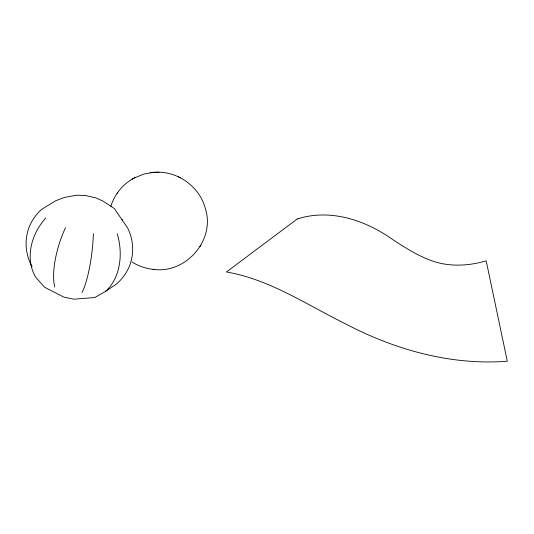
<?xml version="1.0" encoding="UTF-8"?>
<svg xmlns="http://www.w3.org/2000/svg" width="534" height="534" viewBox="0 0 534 534"><rect width="100%" height="100%" fill="white"/><g stroke="black" fill="none" stroke-linecap="round" stroke-linejoin="round"><path stroke-width="0.8" d="M153.832 269.416C186.052 273.795 215.602 239.839 205.33 208.467C199.916 187.774 179.784 172.382 158.478 172.195M110.878 206.278C114.389 194.663 122.526 184.537 133.113 178.603M199.97 246.688L200.33 246.074M200.537 245.72L200.904 245.106M117.734 192.414L117.079 193.361M45.69 218.079A52.666 42.994 -47 0 0 35.551 276.992L44.589 287.265L63.953 297.151L73.979 299.187L94.812 297.525L105.518 291.41L116.112 284.262A53.78 49.128 19.3 0 0 127.739 228.138L114.316 208.5L103.029 201.124L95.619 197.794L85.6 195.531L76.616 195.184L64.694 197.386L55.75 200.724L41.879 209.208A53.78 49.128 19.3 0 0 32.093 266.786M134.067 178.076L144.374 173.91L153.839 172.302M132.058 179.19L135.062 177.522M152.684 172.389L150.147 172.696M155.147 172.228L158.998 172.195M153.245 172.342L155.668 172.202M156.796 172.175L157.397 172.182M132.085 262.067C138.626 266.126 146.102 268.715 153.785 269.41M153.064 269.343L154.653 269.49M180.265 177.742L178.283 176.774M121.972 219.394A52.666 42.994 -47 0 1 122.593 220.836M54.762 287.065A52.312 19.438 -71.2 0 1 65.528 227.591M93.377 233.652A52.265 11.935 -84.1 0 1 81.982 292.639M117.246 233.732A52.425 38.501 77.4 0 1 105.518 291.41M297.331 218.92L226.443 271.973C269.757 279.422 306.75 304.767 345.511 323.838C395.073 349.857 450.983 365.563 507.3 361.231L486.18 260.852C469.212 265.845 450.89 266.967 433.888 261.5C419.437 256.674 406.481 248.504 393.752 240.293C366.204 220.469 330.96 208.293 297.331 218.92"/></g></svg>
